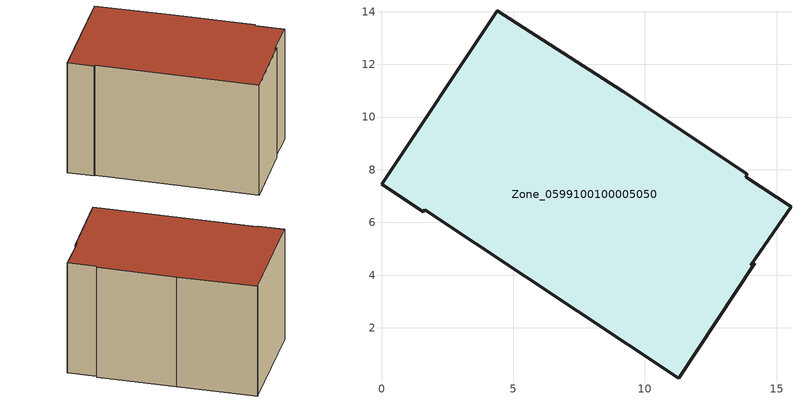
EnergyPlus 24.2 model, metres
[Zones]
Zone_0599100100005050
 floor ground (C_G): 14.18,4.46 11.29,0.08 1.64,6.48 1.59,6.4 0,7.46 4.35,13.97 4.39,14.04 9.16,10.99 13.87,7.85 13.84,7.71 15.54,6.59 14.01,4.38 z1.73
 wall outside (C_F): 9.16,10.99 4.39,14.04 4.35,13.97 0,7.46 1.59,6.4 1.64,6.48 11.29,0.08 14.18,4.46 14.01,4.38 15.54,6.59 13.84,7.71 13.87,7.85 9.16,10.99 z1.73:10.45
 roof outside (C_R): 14.01,4.38 15.54,6.59 13.84,7.71 13.87,7.85 9.16,10.99 4.39,14.04 4.35,13.97 0,7.46 1.59,6.4 1.64,6.48 11.29,0.08 14.18,4.46 z10.45
[BUILDING]
Pand.0599100100005050: North Axis=0; Terrain=City; Loads Convergence Tolerance Value=0.04; Temperature Convergence Tolerance Value=0.4; Solar Distribution=FullExterior; Maximum Number of Warmup Days=25; Minimum Number of Warmup Days=1
[Site:Location]
Rotterdam.The.Hague.AP_ZH_NLD Design_Conditions: Latitude=51.96; Longitude=4.45; Time Zone=1; Elevation=-4.5
[SITE:GROUNDTEMPERATURE:BUILDINGSURFACE]
18, 18, 18, 18, 18, 18, 18, 18, 18, 18, 18, 18
[MATERIAL] Thermal Absorptance=0.9; Solar Absorptance=0.7; Visible Absorptance=0.7
Name | Roughness | Thickness | Conductivity | Density | Specific Heat
G.D.2006-2014 | MediumSmooth | 0.15 | 0.06 | 540 | 1210
F.D.2006-2014 | Rough | 0.3 | 0.12 | 1920 | 840
R.D.2006-2014 | MediumRough | 0.2 | 0.08 | 1500 | 1000
[CONSTRUCTION]
C_G: G.D.2006-2014
C_F: F.D.2006-2014
C_R: R.D.2006-2014
[ZONE]
Zone_0599100100005050: Type=1; Multiplier=1; Ceiling Height=Autocalculate; Volume=Autocalculate; Floor Area=autocalculate; Part of Total Floor Area=Yes
[ZONEINFILTRATION:DESIGNFLOWRATE]
Infil_Zone_0599100100005050: Zone or ZoneList or Space or SpaceList=Zone_0599100100005050; Schedule=AlwaysOn; Design Flow Rate Calculation Method=Flow/Area; Flow Rate per Floor Area=0.0021; Constant Term Coefficient=1; Temperature Term Coefficient=0; Velocity Term Coefficient=0; Velocity Squared Term Coefficient=0
[HVACTEMPLATE:ZONE:IDEALLOADSAIRSYSTEM]
Zone_0599100100005050: Maximum Heating Supply Air Temperature=50; Minimum Cooling Supply Air Temperature=13; Maximum Heating Supply Air Humidity Ratio=0.0156; Minimum Cooling Supply Air Humidity Ratio=0.0077; Heating Limit=NoLimit; Cooling Limit=NoLimit; Dehumidification Control Type=ConstantSensibleHeatRatio; Cooling Sensible Heat Ratio=0.7; Dehumidification Setpoint=60; Humidification Control Type=None; Humidification Setpoint=30; Outdoor Air Method=None; Outdoor Air Flow Rate per Person=0.00944; Outdoor Air Flow Rate per Zone Floor Area=0; Outdoor Air Flow Rate per Zone=0; Demand Controlled Ventilation Type=None; Outdoor Air Economizer Type=NoEconomizer; Heat Recovery Type=None; Sensible Heat Recovery Effectiveness=0.7; Latent Heat Recovery Effectiveness=0.65
[ZONECONTROL:THERMOSTAT]
ThermostatControl_Zone_0599100100005050: Zone or ZoneList=Zone_0599100100005050; Control Type Schedule=DualSetpointControlType; Control 1=Thermostat_Zone_0599100100005050; Temperature Difference Between Cutout And Setpoint=0
[THERMOSTATSETPOINT:DUALSETPOINT]
Thermostat_Zone_0599100100005050: Heating Setpoint Temperature Schedule=HeatingSetpoint_Zone_0599100100005050; Cooling Setpoint Temperature Schedule=CoolingSetpoint_Zone_0599100100005050
[SCHEDULE:COMPACT]
HeatingSetpoint_Zone_0599100100005050: Through: 12/31, For: AllDays, Until: 24:00, 21
CoolingSetpoint_Zone_0599100100005050: Through: 12/31, For: AllDays, Until: 24:00, 24
DualSetpointControlType: Through: 12/31, For: AllDays, Until: 24:00, 4
AlwaysOn: Through: 12/31, For: AllDays, Until: 24:00, 1
